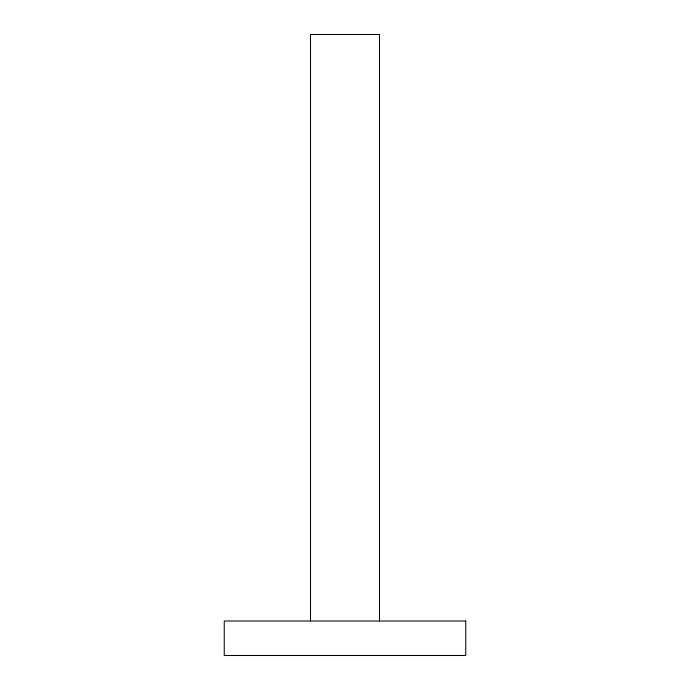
<?xml version="1.0" encoding="UTF-8"?>
<svg xmlns="http://www.w3.org/2000/svg" width="690" height="690" viewBox="0 0 690 690"><rect width="100%" height="100%" fill="white"/><g stroke="black" fill="none" stroke-linecap="round" stroke-linejoin="round"><path stroke-width="1.03" d="M379.5 621L379.5 34.5L310.5 34.5L310.5 621M465.75 621L224.25 621L224.25 655.5L465.75 655.5L465.75 621"/></g></svg>
